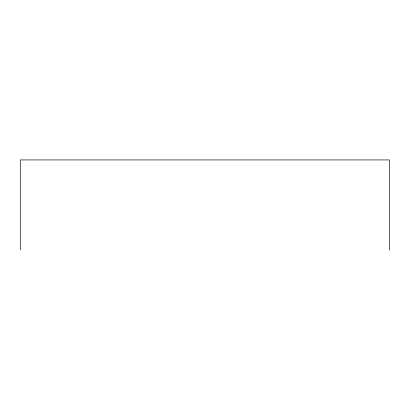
<?xml version="1.0" encoding="UTF-8"?>
<svg xmlns="http://www.w3.org/2000/svg" width="410" height="410" viewBox="0 0 410 410"><rect width="100%" height="100%" fill="white"/><g stroke="black" fill="none" stroke-linecap="round" stroke-linejoin="round"><path stroke-width="0.61" d="M389.5 250.074L389.5 159.926L20.5 159.926L20.5 250.074"/></g></svg>
